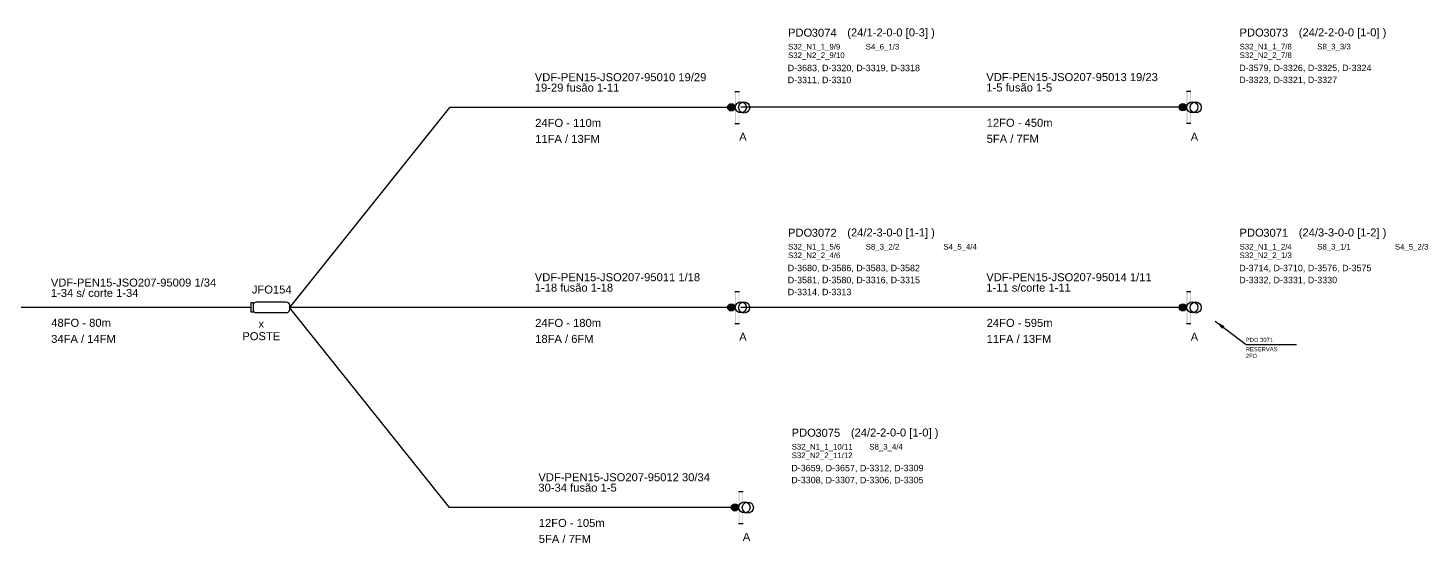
# Model space of a CAD drawing. Header units: millimetres. Extents: x 2891 to 3276, y 1408 to 1500.
# Drawn here: x 3101.5 to 3276.4, y 1410.2 to 1474.6 of the extents above; entities that cross this region are included whole.
import ezdxf
from ezdxf.enums import TextEntityAlignment as Align

# ---------------------------------------------------------------- set-up
doc = ezdxf.new("R2010")
doc.units = ezdxf.units.MM
doc.layers.get('0').update_dxf_attribs({"lineweight": 5})
for name, color, linetype in [('Rede Secundária RESERVAS', 1, 'Continuous'), ('SINOP_AÉREO', 1, 'AEREO2'), ('SINOP_JSFO', 1, 'Continuous'), ('SINOP_PDO', 1, 'Continuous')]:
    doc.layers.add(name, color=color, linetype=linetype)
doc.styles.add('ARIAL', font='arial.ttf')
doc.styles.get("Standard").update_dxf_attribs({"font": 'arial.ttf'})
doc.styles.add('VDF', font='arial.ttf', dxfattribs={"height": 0.25})
doc.linetypes.add('AEREO2', pattern='A,1,-1,[6,LinesVod.shx,S=0,R=0,X=0,Y=0],-1,1', length=4)
doc.dimstyles.new('ISO-25', dxfattribs={"dimtxt": 2.5, "dimasz": 2.5, "dimexe": 1.25, "dimexo": 0.625, "dimtad": 1, "dimtxsty": 'Standard', "dimcen": 2.5, "dimadec": 0, "dimazin": 0, "dimtfac": 1, "dimtmove": 0, "dimatfit": 3, "dimfxl": 1, "dimarcsym": 0})

# ---------------------------------------------------------------- blocks, each defined once
blk = doc.blocks.new('*U40')
blk.add_lwpolyline([(-4.5, 0.58), (-4.8, 0.58), (-4.8, -0.57), (-4.5, -0.57)], close=True)
blk.add_lwpolyline([(-0.4, -0.7), (-4.1, -0.7, -0.414214), (-4.5, -0.3), (-4.5, 0.3, -0.414214), (-4.1, 0.7), (-0.4, 0.7, -0.414214), (0, 0.3), (0, -0.3, -0.414214)], format="xyb", close=True)
at = {"style": 'VDF'}
for tag, p in [('CABO_001', (-29.8, 2.6)), ('CABO_002', (-29.8, 1.3)), ('CABO_003', (-29.8, 0)), ('CABO_004', (-29.8, -1.3)), ('CABO_005', (-29.8, -2.6)), ('CABO_CAP_COP', (-29.75, -2.44)), ('FA_FM', (-29.75, -4.44))]:
    blk.add_attdef(tag, p, '', height=1, dxfattribs=at)
for tag, p in [('JFO#', (-2.25, 1.73)), ('M', (-3.51, -2.55)), ('CVP', (-3.51, -4.1))]:
    blk.add_attdef(tag, text='', height=1, dxfattribs=at).set_placement(p, align=Align.CENTER)
blk = doc.blocks.new('*U41')
blk.add_hatch(color=256).paths.add_polyline_path([(0, 0, 1), (-0.91, 0, 1)])
for p, q in [((0, 2), (0.56, 2)), ((0, -2), (0.56, -2))]:
    blk.add_line(p, q)
blk.add_circle((-0.45, 0), 0.453)
for centre in [(0.74, 0), (1.16, -0.02)]:
    blk.add_ellipse(centre, major_axis=(0, -0.695), ratio=0.99861)
for points in [[(0, 2), (0.15, 2), (0, -2), (0.15, -2)], [(0.46, -2), (0.56, -2), (0.46, 2), (0.56, 2)]]:
    blk.add_solid(points)
at = {"insert": (6.63, 9.84), "char_height": 1, "attachment_point": 1, "style": 'VDF'}
blk.add_mtext_dynamic_manual_height_columns('PDO', width=5.1324, gutter_width=12.5, heights=[0], dxfattribs=at)
at = {"style": 'VDF'}
for tag, p, height in [('JFO_PDO', (9.6, 8.82), 1), ('(CAP/N1-N2-N3-N4)', (14.03, 8.86), 1), ('PP_R', (6.59, 7.32), 0.8), ('SPLITTERS_001', (6.64, 7.23), 0.7), ('FLB', (11.42, 7.32), 0.8), ('SPLITTERS_002', (16.34, 7.23), 0.7), ('SPLITTERS_003', (26.04, 7.23), 0.7), ('SPLITTERS_004', (6.64, 6.16), 0.7), ('SPLITTERS_007', (6.64, 5.09), 0.7), ('SPLITTERS_005', (16.34, 6.16), 0.7), ('SPLITTERS_008', (16.33, 5.1), 0.7), ('SPLITTERS_006', (26.04, 6.15), 0.7), ('SPLITTERS_009', (26.03, 5.1), 0.7), ('CABO_001', (-25, 3.27), 1), ('CABO_002', (-25, 1.97), 1), ('CABO_003', (-25, 0.67), 1), ('CABO_004', (-25, -0.63), 1), ('CABO_005', (-25, -1.93), 1), ('CABO_CAP_COP', (-24.95, -2.44), 1), ('FA_FM', (-24.95, -4.44), 1)]:
    blk.add_attdef(tag, p, '', height=height, dxfattribs=at)
at = {"color": 5, "style": 'VDF'}
for tag, p in [('EDIFICIOS_001', (6.59, 4.52)), ('EDIFICIOS_002', (6.59, 3.02)), ('EDIFICIOS_003', (6.59, 1.52)), ('EDIFICIOS_004', (6.59, 0.02)), ('EDIFICIOS_005', (6.59, -1.46)), ('EDIFICIOS_006', (6.59, -2.92))]:
    blk.add_attdef(tag, p, '', height=0.8, dxfattribs=at)
at = {"style": 'VDF'}
blk.add_attdef('MODELO', text='', height=1, dxfattribs=at).set_placement((1, -4.18), align=Align.CENTER)
blk = doc.blocks.new('*U42')
blk.add_hatch(color=256).paths.add_polyline_path([(0, 0, 1), (-0.91, 0, 1)])
for p, q in [((0, 2), (0.56, 2)), ((0, -2), (0.56, -2))]:
    blk.add_line(p, q)
blk.add_circle((-0.45, 0), 0.453)
for centre in [(0.74, 0), (1.16, -0.02)]:
    blk.add_ellipse(centre, major_axis=(0, -0.695), ratio=0.99861)
for points in [[(0, 2), (0.15, 2), (0, -2), (0.15, -2)], [(0.46, -2), (0.56, -2), (0.46, 2), (0.56, 2)]]:
    blk.add_solid(points)
at = {"insert": (6.63, 9.84), "char_height": 1, "attachment_point": 1, "style": 'VDF'}
blk.add_mtext_dynamic_manual_height_columns('PDO', width=5.1324, gutter_width=12.5, heights=[0], dxfattribs=at)
at = {"style": 'VDF'}
for tag, p, height in [('JFO_PDO', (9.6, 8.82), 1), ('(CAP/N1-N2-N3-N4)', (14.03, 8.86), 1), ('PP_R', (6.59, 7.32), 0.8), ('SPLITTERS_001', (6.64, 7.23), 0.7), ('FLB', (11.42, 7.32), 0.8), ('SPLITTERS_002', (16.34, 7.23), 0.7), ('SPLITTERS_003', (26.04, 7.23), 0.7), ('SPLITTERS_004', (6.64, 6.16), 0.7), ('SPLITTERS_007', (6.64, 5.09), 0.7), ('SPLITTERS_005', (16.34, 6.16), 0.7), ('SPLITTERS_008', (16.33, 5.1), 0.7), ('SPLITTERS_006', (26.04, 6.15), 0.7), ('SPLITTERS_009', (26.03, 5.1), 0.7), ('CABO_001', (-25, 3.27), 1), ('CABO_002', (-25, 1.97), 1), ('CABO_003', (-25, 0.67), 1), ('CABO_004', (-25, -0.63), 1), ('CABO_005', (-25, -1.93), 1), ('CABO_CAP_COP', (-24.95, -2.44), 1), ('FA_FM', (-24.95, -4.44), 1)]:
    blk.add_attdef(tag, p, '', height=height, dxfattribs=at)
at = {"color": 5, "style": 'VDF'}
for tag, p in [('EDIFICIOS_001', (6.59, 4.52)), ('EDIFICIOS_002', (6.59, 3.02)), ('EDIFICIOS_003', (6.59, 1.52)), ('EDIFICIOS_004', (6.59, 0.02)), ('EDIFICIOS_005', (6.59, -1.46)), ('EDIFICIOS_006', (6.59, -2.92))]:
    blk.add_attdef(tag, p, '', height=0.8, dxfattribs=at)
at = {"style": 'VDF'}
blk.add_attdef('MODELO', text='', height=1, dxfattribs=at).set_placement((1, -4.18), align=Align.CENTER)
blk = doc.blocks.new('*U34')
blk.add_hatch(color=256).paths.add_polyline_path([(0, 0, 1), (-0.91, 0, 1)])
for p, q in [((0, 2), (0.56, 2)), ((0, -2), (0.56, -2))]:
    blk.add_line(p, q)
blk.add_circle((-0.45, 0), 0.453)
for centre in [(0.74, 0), (1.16, -0.02)]:
    blk.add_ellipse(centre, major_axis=(0, -0.695), ratio=0.99861)
for points in [[(0, 2), (0.15, 2), (0, -2), (0.15, -2)], [(0.46, -2), (0.56, -2), (0.46, 2), (0.56, 2)]]:
    blk.add_solid(points)
at = {"insert": (6.63, 9.84), "char_height": 1, "attachment_point": 1, "style": 'VDF'}
blk.add_mtext_dynamic_manual_height_columns('PDO', width=5.1324, gutter_width=12.5, heights=[0], dxfattribs=at)
at = {"style": 'VDF'}
for tag, p, height in [('JFO_PDO', (9.6, 8.82), 1), ('(CAP/N1-N2-N3-N4)', (14.03, 8.86), 1), ('PP_R', (6.59, 7.32), 0.8), ('SPLITTERS_001', (6.64, 7.23), 0.7), ('FLB', (11.42, 7.32), 0.8), ('SPLITTERS_002', (16.34, 7.23), 0.7), ('SPLITTERS_003', (26.04, 7.23), 0.7), ('SPLITTERS_004', (6.64, 6.16), 0.7), ('SPLITTERS_007', (6.64, 5.09), 0.7), ('SPLITTERS_005', (16.34, 6.16), 0.7), ('SPLITTERS_008', (16.33, 5.1), 0.7), ('SPLITTERS_006', (26.04, 6.15), 0.7), ('SPLITTERS_009', (26.03, 5.1), 0.7), ('CABO_001', (-25, 3.27), 1), ('CABO_002', (-25, 1.97), 1), ('CABO_003', (-25, 0.67), 1), ('CABO_004', (-25, -0.63), 1), ('CABO_005', (-25, -1.93), 1), ('CABO_CAP_COP', (-24.95, -2.44), 1), ('FA_FM', (-24.95, -4.44), 1)]:
    blk.add_attdef(tag, p, '', height=height, dxfattribs=at)
at = {"color": 5, "style": 'VDF'}
for tag, p in [('EDIFICIOS_001', (6.59, 4.52)), ('EDIFICIOS_002', (6.59, 3.02)), ('EDIFICIOS_003', (6.59, 1.52)), ('EDIFICIOS_004', (6.59, 0.02)), ('EDIFICIOS_005', (6.59, -1.46)), ('EDIFICIOS_006', (6.59, -2.92))]:
    blk.add_attdef(tag, p, '', height=0.8, dxfattribs=at)
at = {"style": 'VDF'}
blk.add_attdef('MODELO', text='', height=1, dxfattribs=at).set_placement((1, -4.18), align=Align.CENTER)
blk = doc.blocks.new('*U35')
blk.add_hatch(color=256).paths.add_polyline_path([(0, 0, 1), (-0.91, 0, 1)])
for p, q in [((0, 2), (0.56, 2)), ((0, -2), (0.56, -2))]:
    blk.add_line(p, q)
blk.add_circle((-0.45, 0), 0.453)
for centre in [(0.74, 0), (1.16, -0.02)]:
    blk.add_ellipse(centre, major_axis=(0, -0.695), ratio=0.99861)
for points in [[(0, 2), (0.15, 2), (0, -2), (0.15, -2)], [(0.46, -2), (0.56, -2), (0.46, 2), (0.56, 2)]]:
    blk.add_solid(points)
at = {"insert": (6.63, 9.84), "char_height": 1, "attachment_point": 1, "style": 'VDF'}
blk.add_mtext_dynamic_manual_height_columns('PDO', width=5.1324, gutter_width=12.5, heights=[0], dxfattribs=at)
at = {"style": 'VDF'}
for tag, p, height in [('JFO_PDO', (9.6, 8.82), 1), ('(CAP/N1-N2-N3-N4)', (14.03, 8.86), 1), ('PP_R', (6.59, 7.32), 0.8), ('SPLITTERS_001', (6.64, 7.23), 0.7), ('FLB', (11.42, 7.32), 0.8), ('SPLITTERS_002', (16.34, 7.23), 0.7), ('SPLITTERS_003', (26.04, 7.23), 0.7), ('SPLITTERS_004', (6.64, 6.16), 0.7), ('SPLITTERS_007', (6.64, 5.09), 0.7), ('SPLITTERS_005', (16.34, 6.16), 0.7), ('SPLITTERS_008', (16.33, 5.1), 0.7), ('SPLITTERS_006', (26.04, 6.15), 0.7), ('SPLITTERS_009', (26.03, 5.1), 0.7), ('CABO_001', (-25, 3.27), 1), ('CABO_002', (-25, 1.97), 1), ('CABO_003', (-25, 0.67), 1), ('CABO_004', (-25, -0.63), 1), ('CABO_005', (-25, -1.93), 1), ('CABO_CAP_COP', (-24.95, -2.44), 1), ('FA_FM', (-24.95, -4.44), 1)]:
    blk.add_attdef(tag, p, '', height=height, dxfattribs=at)
at = {"color": 5, "style": 'VDF'}
for tag, p in [('EDIFICIOS_001', (6.59, 4.52)), ('EDIFICIOS_002', (6.59, 3.02)), ('EDIFICIOS_003', (6.59, 1.52)), ('EDIFICIOS_004', (6.59, 0.02)), ('EDIFICIOS_005', (6.59, -1.46)), ('EDIFICIOS_006', (6.59, -2.92))]:
    blk.add_attdef(tag, p, '', height=0.8, dxfattribs=at)
at = {"style": 'VDF'}
blk.add_attdef('MODELO', text='', height=1, dxfattribs=at).set_placement((1, -4.18), align=Align.CENTER)
blk = doc.blocks.new('*U36')
blk.add_hatch(color=256).paths.add_polyline_path([(0, 0, 1), (-0.91, 0, 1)])
for p, q in [((0, 2), (0.56, 2)), ((0, -2), (0.56, -2))]:
    blk.add_line(p, q)
blk.add_circle((-0.45, 0), 0.453)
for centre in [(0.74, 0), (1.16, -0.02)]:
    blk.add_ellipse(centre, major_axis=(0, -0.695), ratio=0.99861)
for points in [[(0, 2), (0.15, 2), (0, -2), (0.15, -2)], [(0.46, -2), (0.56, -2), (0.46, 2), (0.56, 2)]]:
    blk.add_solid(points)
at = {"insert": (6.63, 9.84), "char_height": 1, "attachment_point": 1, "style": 'VDF'}
blk.add_mtext_dynamic_manual_height_columns('PDO', width=5.1324, gutter_width=12.5, heights=[0], dxfattribs=at)
at = {"style": 'VDF'}
for tag, p, height in [('JFO_PDO', (9.6, 8.82), 1), ('(CAP/N1-N2-N3-N4)', (14.03, 8.86), 1), ('PP_R', (6.59, 7.32), 0.8), ('SPLITTERS_001', (6.64, 7.23), 0.7), ('FLB', (11.42, 7.32), 0.8), ('SPLITTERS_002', (16.34, 7.23), 0.7), ('SPLITTERS_003', (26.04, 7.23), 0.7), ('SPLITTERS_004', (6.64, 6.16), 0.7), ('SPLITTERS_007', (6.64, 5.09), 0.7), ('SPLITTERS_005', (16.34, 6.16), 0.7), ('SPLITTERS_008', (16.33, 5.1), 0.7), ('SPLITTERS_006', (26.04, 6.15), 0.7), ('SPLITTERS_009', (26.03, 5.1), 0.7), ('CABO_001', (-25, 3.27), 1), ('CABO_002', (-25, 1.97), 1), ('CABO_003', (-25, 0.67), 1), ('CABO_004', (-25, -0.63), 1), ('CABO_005', (-25, -1.93), 1), ('CABO_CAP_COP', (-24.95, -2.44), 1), ('FA_FM', (-24.95, -4.44), 1)]:
    blk.add_attdef(tag, p, '', height=height, dxfattribs=at)
at = {"color": 5, "style": 'VDF'}
for tag, p in [('EDIFICIOS_001', (6.59, 4.52)), ('EDIFICIOS_002', (6.59, 3.02)), ('EDIFICIOS_003', (6.59, 1.52)), ('EDIFICIOS_004', (6.59, 0.02)), ('EDIFICIOS_005', (6.59, -1.46)), ('EDIFICIOS_006', (6.59, -2.92))]:
    blk.add_attdef(tag, p, '', height=0.8, dxfattribs=at)
at = {"style": 'VDF'}
blk.add_attdef('MODELO', text='', height=1, dxfattribs=at).set_placement((1, -4.18), align=Align.CENTER)
blk = doc.blocks.new('*U43')
at = {"layer": 'Rede Secundária RESERVAS'}
blk.add_line((15.93, -6.24), (15.93, -6.24), dxfattribs=at)
blk.add_lwpolyline([(5.99, -4.49), (15.64, -4.49)], dxfattribs=at)
at = {"layer": 'Rede Secundária RESERVAS', "style": 'ARIAL'}
blk.add_text('RESERVAS', height=0.8, dxfattribs=at).set_placement((5.91, -4.98), align=Align.TOP_LEFT)
for tag, p in [('FIBRA', (5.91, -4)), ('RS1', (5.91, -7.07)), ('RS2', (5.91, -8.36)), ('E1', (16.37, -7.07)), ('E2', (16.37, -8.36)), ('RS3', (5.91, -9.65)), ('RS4', (5.91, -10.94)), ('E3', (16.37, -9.65)), ('E4', (16.37, -10.94)), ('RS5', (5.91, -12.24)), ('RS6', (5.91, -13.53)), ('E5', (16.37, -12.24)), ('E6', (16.37, -13.53))]:
    blk.add_attdef(tag, p, '', height=0.8, dxfattribs=at)
at = {"layer": 'Rede Secundária RESERVAS'}
blk.add_leader([(0, 0), (5.99, -4.49)], dimstyle='ISO-25', override={"dimasz": 2, "dimzin": 0}, dxfattribs=at)

msp = doc.modelspace()

# ---------------------------------------------------------------- linework, layer by layer
at = {"layer": 'SINOP_AÉREO', "linetype": 'AEREO2'}
for points in [[(3189.78, 1464.68), (3154.13, 1464.68), (3134.13, 1439.68)], [(3246.18, 1464.69), (3190.52, 1464.69)], [(3129.33, 1439.68), (3073.67, 1439.68)], [(3189.78, 1414.68), (3154.13, 1414.68), (3134.13, 1439.68)], [(3189.78, 1439.68), (3134.13, 1439.68)], [(3246.18, 1439.68), (3190.52, 1439.68)]]:
    msp.add_lwpolyline(points, dxfattribs=at)

# ---------------------------------------------------------------- block references
at = {"layer": 'Rede Secundária RESERVAS', "ltscale": 3, "xscale": 0.650962422855753, "yscale": 0.650962422855753, "zscale": 0.650962422855753}
msp.add_blockref('*U43', (3249.75, 1437.96), dxfattribs=at).add_auto_attribs({'FIBRA': 'PDO 3071', 'RS1': '2FO'})
at = {"layer": 'SINOP_JSFO', "color": 4}
ref = msp.add_blockref('*U40', (3134.13, 1439.68), dxfattribs=at)
ref.add_attrib('CABO_001', 'VDF-PEN15-JSO207-95009 1/34', (3104.33, 1442.28), dxfattribs={"layer": '0', "height": 1, "style": 'VDF'})
ref.add_attrib('CABO_002', '1-34 s/ corte 1-34', (3104.33, 1440.98), dxfattribs={"layer": '0', "height": 1, "style": 'VDF'})
ref.add_attrib('FA_FM', '34FA / 14FM', (3104.37, 1435.24), dxfattribs={"layer": '0', "height": 1, "style": 'VDF'})
ref.add_attrib('CABO_CAP_COP', '48FO - 80m', (3104.38, 1437.25), dxfattribs={"layer": '0', "height": 1, "style": 'VDF'})
ref.add_attrib('M', 'x', dxfattribs={"layer": '0', "height": 1, "style": 'VDF'}).set_placement((3130.62, 1437.13), align=Align.CENTER)
ref.add_attrib('JSO#JFO', 'JFO154', dxfattribs={"layer": '0', "height": 1, "style": 'VDF'}).set_placement((3131.92, 1441.41), align=Align.CENTER)
ref.add_attrib('CVP', 'POSTE', dxfattribs={"layer": '0', "height": 1, "style": 'VDF'}).set_placement((3130.62, 1435.58), align=Align.CENTER)
at = {"layer": 'SINOP_PDO'}
for name, p, values in [('*U34', (3189.78, 1464.68), {'JFO_PDO': '3074', 'MODELO': 'A', 'CABO_001': 'VDF-PEN15-JSO207-95010 19/29', 'CABO_002': '19-29 fusão 1-11', 'FA_FM': '11FA / 13FM', 'CABO_CAP_COP': '24FO - 110m', '(CAP/N1-N2-N3-N4)': '(24/1-2-0-0 [0-3] )', 'SPLITTERS_001': 'S32_N1_1_9/9', 'SPLITTERS_002': 'S4_6_1/3', 'SPLITTERS_004': 'S32_N2_2_9/10', 'EDIFICIOS_001': 'D-3683, D-3320, D-3319, D-3318', 'EDIFICIOS_002': 'D-3311, D-3310'}), ('*U36', (3246.18, 1464.69), {'JFO_PDO': '3073', 'MODELO': 'A', 'CABO_001': 'VDF-PEN15-JSO207-95013 19/23', 'CABO_002': '1-5 fusão 1-5', 'FA_FM': '5FA / 7FM', 'CABO_CAP_COP': '12FO - 450m', '(CAP/N1-N2-N3-N4)': '(24/2-2-0-0 [1-0] )', 'SPLITTERS_001': 'S32_N1_1_7/8', 'SPLITTERS_002': 'S8_3_3/3', 'SPLITTERS_004': 'S32_N2_2_7/8', 'EDIFICIOS_001': 'D-3579, D-3326, D-3325, D-3324', 'EDIFICIOS_002': 'D-3323, D-3321, D-3327'}), ('*U42', (3189.78, 1439.68), {'JFO_PDO': '3072', 'MODELO': 'A', 'CABO_001': 'VDF-PEN15-JSO207-95011 1/18', 'CABO_002': '1-18 fusão 1-18', 'FA_FM': '18FA / 6FM', 'CABO_CAP_COP': '24FO - 180m', '(CAP/N1-N2-N3-N4)': '(24/2-3-0-0 [1-1] )', 'SPLITTERS_001': 'S32_N1_1_5/6', 'SPLITTERS_002': 'S8_3_2/2', 'SPLITTERS_003': 'S4_5_4/4', 'SPLITTERS_004': 'S32_N2_2_4/6', 'EDIFICIOS_001': 'D-3680, D-3586, D-3583, D-3582', 'EDIFICIOS_002': 'D-3581, D-3580, D-3316, D-3315', 'EDIFICIOS_003': 'D-3314, D-3313'}), ('*U35', (3246.18, 1439.68), {'JFO_PDO': '3071', 'MODELO': 'A', 'CABO_001': 'VDF-PEN15-JSO207-95014 1/11', 'CABO_002': '1-11 s/corte 1-11', 'FA_FM': '11FA / 13FM', 'CABO_CAP_COP': '24FO - 595m', '(CAP/N1-N2-N3-N4)': '(24/3-3-0-0 [1-2] )', 'SPLITTERS_001': 'S32_N1_1_2/4', 'SPLITTERS_002': 'S8_3_1/1', 'SPLITTERS_003': 'S4_5_2/3', 'SPLITTERS_004': 'S32_N2_2_1/3', 'EDIFICIOS_001': 'D-3714, D-3710, D-3576, D-3575', 'EDIFICIOS_002': 'D-3332, D-3331, D-3330'}), ('*U41', (3190.23, 1414.68), {'JFO_PDO': '3075', 'MODELO': 'A', 'CABO_001': 'VDF-PEN15-JSO207-95012 30/34', 'CABO_002': '30-34 fusão 1-5', 'FA_FM': '5FA / 7FM', 'CABO_CAP_COP': '12FO - 105m', '(CAP/N1-N2-N3-N4)': '(24/2-2-0-0 [1-0] )', 'SPLITTERS_001': 'S32_N1_1_10/11', 'SPLITTERS_002': 'S8_3_4/4', 'SPLITTERS_004': 'S32_N2_2_11/12', 'EDIFICIOS_001': 'D-3659, D-3657, D-3312, D-3309', 'EDIFICIOS_002': 'D-3308, D-3307, D-3306, D-3305'})]:
    msp.add_blockref(name, p, dxfattribs=at).add_auto_attribs(values)

doc.saveas('drawing.dxf')
